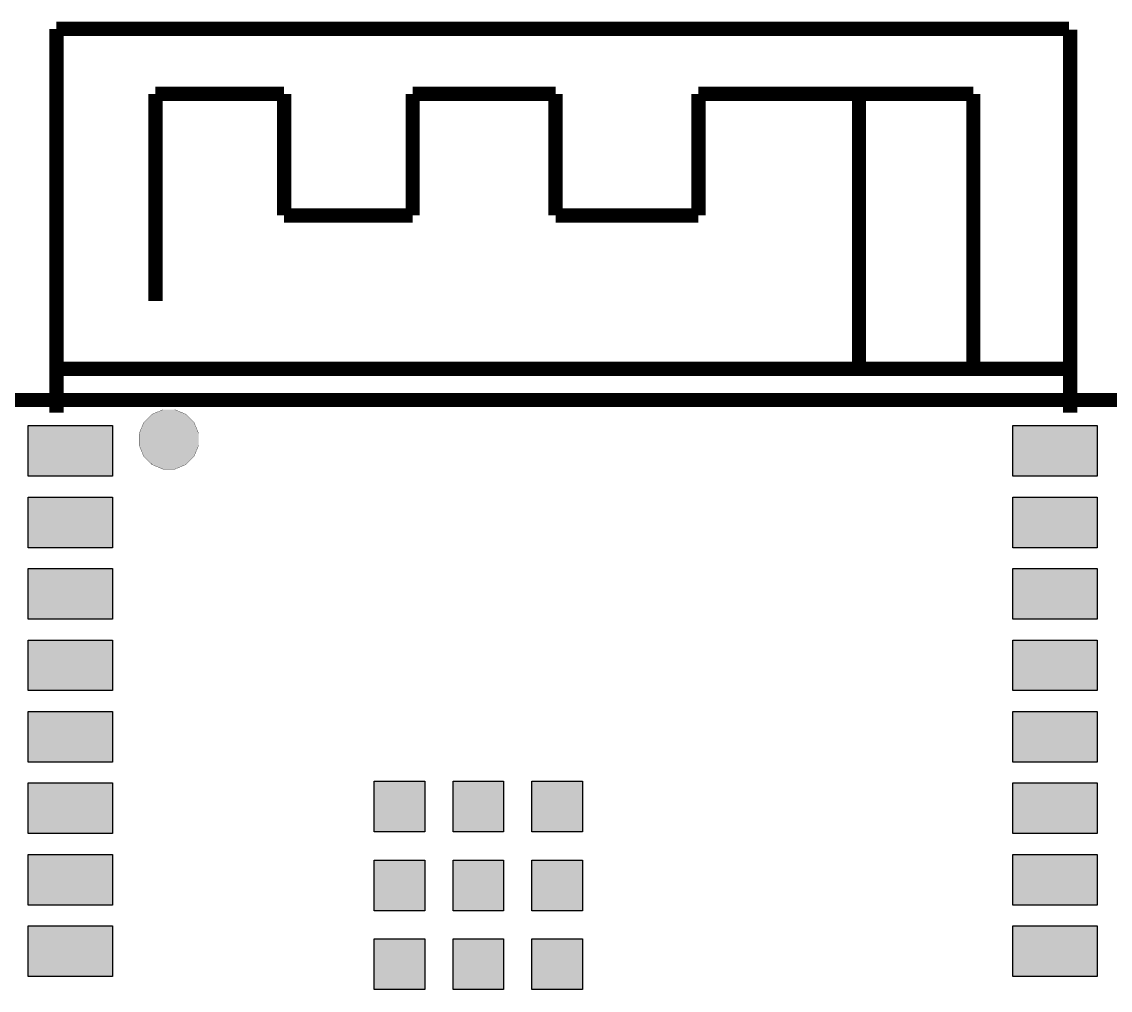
# Model space of a CAD drawing. Header units: millimetres. Extents: x -91.3 to 0.2, y -0.2 to 45.3.
# Drawn here: x -68.07 to -48.72, y 28.04 to 45.25 of the extents above; entities that cross this region are included whole.
import ezdxf

# ---------------------------------------------------------------- set-up
doc = ezdxf.new("R2010")
doc.units = ezdxf.units.MM
doc.header["$MEASUREMENT"] = 0
for name, color, linetype, true_color in [('Board-Outline-Layer', 7, 'Continuous', 0xff00ff), ('Top-Layer', 7, 'Continuous', 0xff0000), ('Top-Silkscreen-Layer', 7, 'Continuous', 0xffcc00)]:
    doc.layers.add(name, color=color, linetype=linetype, true_color=true_color)

msp = doc.modelspace()

# ---------------------------------------------------------------- hatches: boundary and pattern name
at = {"layer": 'Top-Layer'}
for points in [[(-67.954, 37.176), (-67.954, 38.076), (-66.454, 38.076), (-66.454, 37.176)], [(-48.954, 38.076), (-48.954, 37.176), (-50.454, 37.176), (-50.454, 38.076)], [(-67.954, 35.906), (-67.954, 36.806), (-66.454, 36.806), (-66.454, 35.906)], [(-48.954, 36.806), (-48.954, 35.906), (-50.454, 35.906), (-50.454, 36.806)], [(-67.954, 34.636), (-67.954, 35.536), (-66.454, 35.536), (-66.454, 34.636)], [(-48.954, 35.536), (-48.954, 34.636), (-50.454, 34.636), (-50.454, 35.536)], [(-67.954, 33.366), (-67.954, 34.266), (-66.454, 34.266), (-66.454, 33.366)], [(-48.954, 34.266), (-48.954, 33.366), (-50.454, 33.366), (-50.454, 34.266)], [(-67.954, 32.096), (-67.954, 32.996), (-66.454, 32.996), (-66.454, 32.096)], [(-48.954, 32.996), (-48.954, 32.096), (-50.454, 32.096), (-50.454, 32.996)], [(-60.904, 30.856), (-61.804, 30.856), (-61.804, 31.756), (-60.904, 31.756)], [(-59.504, 30.856), (-60.404, 30.856), (-60.404, 31.756), (-59.504, 31.756)], [(-58.104, 30.856), (-59.004, 30.856), (-59.004, 31.756), (-58.104, 31.756)], [(-67.954, 30.826), (-67.954, 31.726), (-66.454, 31.726), (-66.454, 30.826)], [(-48.954, 31.726), (-48.954, 30.826), (-50.454, 30.826), (-50.454, 31.726)], [(-67.954, 29.556), (-67.954, 30.456), (-66.454, 30.456), (-66.454, 29.556)], [(-48.954, 30.456), (-48.954, 29.556), (-50.454, 29.556), (-50.454, 30.456)], [(-60.904, 29.456), (-61.804, 29.456), (-61.804, 30.356), (-60.904, 30.356)], [(-59.504, 29.456), (-60.404, 29.456), (-60.404, 30.356), (-59.504, 30.356)], [(-58.104, 29.456), (-59.004, 29.456), (-59.004, 30.356), (-58.104, 30.356)], [(-67.954, 28.286), (-67.954, 29.186), (-66.454, 29.186), (-66.454, 28.286)], [(-48.954, 29.186), (-48.954, 28.286), (-50.454, 28.286), (-50.454, 29.186)], [(-60.904, 28.055), (-61.804, 28.055), (-61.804, 28.955), (-60.904, 28.955)], [(-59.504, 28.055), (-60.404, 28.055), (-60.404, 28.955), (-59.504, 28.955)], [(-58.104, 28.055), (-59.004, 28.055), (-59.004, 28.955), (-58.104, 28.955)]]:
    msp.add_hatch(color=256, dxfattribs=at).paths.add_polyline_path(points)
at = {"layer": 'Top-Silkscreen-Layer'}
msp.add_hatch(color=256, dxfattribs=at).paths.add_polyline_path([(-65.982, 37.831), (-65.982, 37.936), (-65.902, 38.13), (-65.753, 38.279), (-65.559, 38.359), (-65.349, 38.359), (-65.154, 38.279), (-65.006, 38.13), (-64.925, 37.936), (-64.925, 37.831), (-64.925, 37.725), (-65.006, 37.531), (-65.154, 37.383), (-65.349, 37.302), (-65.559, 37.302), (-65.753, 37.383), (-65.902, 37.531), (-65.982, 37.725)])

# ---------------------------------------------------------------- linework, layer by layer
at = {"layer": 'Board-Outline-Layer', "const_width": 0.254}
msp.add_lwpolyline([(-89.819, -0.05, -0.414), (-89.87, 0), (-89.87, 38.481, -0.414), (-89.819, 38.531), (0, 38.531, -0.414), (0.05, 38.481), (0.05, 0, -0.414), (0, -0.05)], format="xyb", close=True, dxfattribs=at)
at = {"layer": 'Top-Layer'}
for points in [[(-67.954, 37.176), (-67.954, 38.076), (-66.454, 38.076), (-66.454, 37.176)], [(-48.954, 38.076), (-48.954, 37.176), (-50.454, 37.176), (-50.454, 38.076)], [(-67.954, 35.906), (-67.954, 36.806), (-66.454, 36.806), (-66.454, 35.906)], [(-48.954, 36.806), (-48.954, 35.906), (-50.454, 35.906), (-50.454, 36.806)], [(-67.954, 34.636), (-67.954, 35.536), (-66.454, 35.536), (-66.454, 34.636)], [(-48.954, 35.536), (-48.954, 34.636), (-50.454, 34.636), (-50.454, 35.536)], [(-67.954, 33.366), (-67.954, 34.266), (-66.454, 34.266), (-66.454, 33.366)], [(-48.954, 34.266), (-48.954, 33.366), (-50.454, 33.366), (-50.454, 34.266)], [(-67.954, 32.096), (-67.954, 32.996), (-66.454, 32.996), (-66.454, 32.096)], [(-48.954, 32.996), (-48.954, 32.096), (-50.454, 32.096), (-50.454, 32.996)], [(-60.904, 30.856), (-61.804, 30.856), (-61.804, 31.756), (-60.904, 31.756)], [(-59.504, 30.856), (-60.404, 30.856), (-60.404, 31.756), (-59.504, 31.756)], [(-58.104, 30.856), (-59.004, 30.856), (-59.004, 31.756), (-58.104, 31.756)], [(-67.954, 30.826), (-67.954, 31.726), (-66.454, 31.726), (-66.454, 30.826)], [(-48.954, 31.726), (-48.954, 30.826), (-50.454, 30.826), (-50.454, 31.726)], [(-67.954, 29.556), (-67.954, 30.456), (-66.454, 30.456), (-66.454, 29.556)], [(-48.954, 30.456), (-48.954, 29.556), (-50.454, 29.556), (-50.454, 30.456)], [(-60.904, 29.456), (-61.804, 29.456), (-61.804, 30.356), (-60.904, 30.356)], [(-59.504, 29.456), (-60.404, 29.456), (-60.404, 30.356), (-59.504, 30.356)], [(-58.104, 29.456), (-59.004, 29.456), (-59.004, 30.356), (-58.104, 30.356)], [(-67.954, 28.286), (-67.954, 29.186), (-66.454, 29.186), (-66.454, 28.286)], [(-48.954, 29.186), (-48.954, 28.286), (-50.454, 28.286), (-50.454, 29.186)], [(-60.904, 28.055), (-61.804, 28.055), (-61.804, 28.955), (-60.904, 28.955)], [(-59.504, 28.055), (-60.404, 28.055), (-60.404, 28.955), (-59.504, 28.955)], [(-58.104, 28.055), (-59.004, 28.055), (-59.004, 28.955), (-58.104, 28.955)]]:
    msp.add_lwpolyline(points, close=True, dxfattribs=at)
at = {"layer": 'Top-Silkscreen-Layer', "const_width": 0.254}
for points in [[(-67.454, 38.307), (-67.454, 45.126)], [(-67.454, 45.126), (-49.454, 45.126)], [(-67.454, 38.307), (-67.454, 45.126)], [(-67.454, 45.126), (-49.454, 45.126)], [(-49.437, 38.307), (-49.437, 45.114)], [(-49.437, 38.307), (-49.437, 45.114)], [(-65.693, 43.971), (-63.407, 43.971)], [(-65.693, 40.288), (-65.693, 43.971)], [(-65.693, 43.971), (-63.407, 43.971)], [(-65.693, 40.288), (-65.693, 43.971)], [(-63.407, 41.812), (-63.407, 43.971)], [(-63.407, 41.812), (-63.407, 43.971)], [(-61.121, 43.971), (-58.581, 43.971)], [(-61.121, 41.812), (-61.121, 43.971)], [(-61.121, 43.971), (-58.581, 43.971)], [(-61.121, 41.812), (-61.121, 43.971)], [(-58.581, 41.812), (-58.581, 43.971)], [(-58.581, 41.812), (-58.581, 43.971)], [(-56.041, 43.971), (-53.188, 43.971)], [(-56.041, 41.812), (-56.041, 43.971)], [(-56.041, 43.971), (-53.188, 43.971)], [(-56.041, 41.812), (-56.041, 43.971)], [(-53.392, 43.971), (-51.156, 43.971)], [(-53.392, 43.971), (-51.156, 43.971)], [(-53.188, 39.086), (-53.188, 43.971)], [(-53.188, 39.086), (-53.188, 43.971)], [(-51.156, 39.086), (-51.156, 43.971)], [(-51.156, 39.086), (-51.156, 43.971)], [(-63.407, 41.812), (-61.121, 41.812)], [(-63.407, 41.812), (-61.121, 41.812)], [(-58.581, 41.812), (-56.041, 41.812)], [(-58.581, 41.812), (-56.041, 41.812)], [(-67.454, 39.086), (-49.437, 39.086)], [(-67.454, 39.086), (-49.437, 39.086)]]:
    msp.add_lwpolyline(points, dxfattribs=at)
at = {"layer": 'Top-Silkscreen-Layer', "const_width": 0.00508}
msp.add_lwpolyline([(-65.982, 37.831), (-65.982, 37.936), (-65.902, 38.13), (-65.753, 38.279), (-65.559, 38.359), (-65.349, 38.359), (-65.154, 38.279), (-65.006, 38.13), (-64.925, 37.936), (-64.925, 37.831), (-64.925, 37.725), (-65.006, 37.531), (-65.154, 37.383), (-65.349, 37.302), (-65.559, 37.302), (-65.753, 37.383), (-65.902, 37.531), (-65.982, 37.725)], close=True, dxfattribs=at)

doc.saveas('drawing.dxf')
